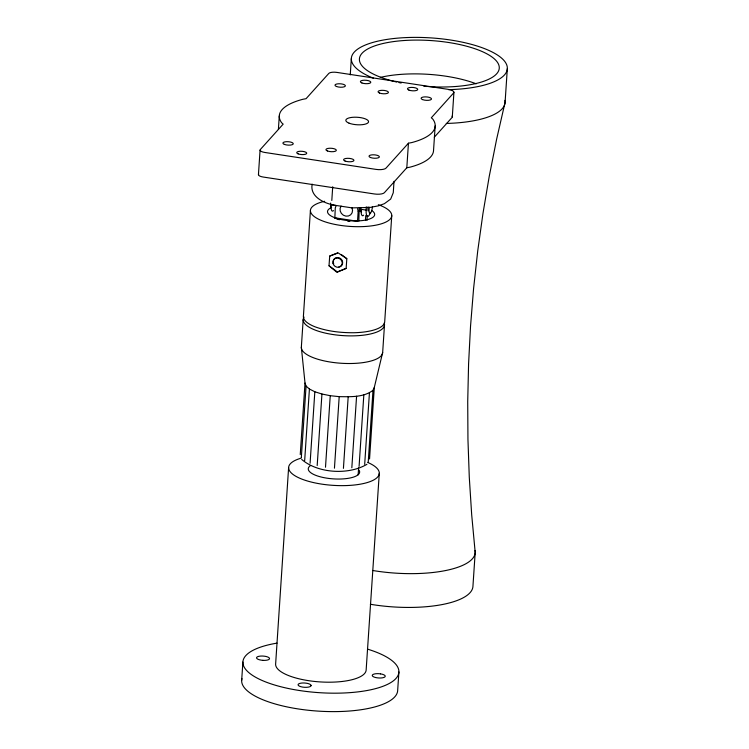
<?xml version="1.0" encoding="UTF-8"?>
<svg xmlns="http://www.w3.org/2000/svg" width="749" height="749" viewBox="0 0 749 749"><rect width="100%" height="100%" fill="white"/><g stroke="black" fill="none" stroke-linecap="round" stroke-linejoin="round"><path stroke-width="1.12" d="M258.442 174.657L260.072 150.081M241.665 680.495L242.891 662.06M278.394 129.408L279.283 116.001M288.618 467.554L275.623 664.138A45.361 14.914 3.8 0 0 320.3 681.927A45.361 14.914 3.8 0 0 366.158 669.896L379.284 473.312M300.255 454.577L305.012 383.039L301.341 347.302L303.176 319.654M310.423 210.469L303.382 316.546A40.746 13.398 3.8 0 0 314.917 326.77C327.407 331.367 340.804 332.837 354.052 332.734A40.746 13.398 3.8 0 0 384.705 321.714L391.755 215.637M312.164 184.142C309.702 196.285 323.212 202.848 332.959 204.898M301.323 457.611L306.069 386.072L305.012 383.039M304.674 460.579L309.421 389.04L306.069 386.072M310.086 463.294L314.833 391.755L309.421 389.04M331.807 200.46L332.715 186.754M337.602 252.89L329.71 256.046L329.008 265.811L336.928 272.318L346.132 268.423L346.834 258.648L341.338 254.548M317.183 465.56L321.939 394.021L314.833 391.755M334.831 218.259L335.28 207.904L336.207 205.507M350.242 74.909L351.328 58.591M325.497 467.236L330.243 395.697L321.939 394.021M334.447 468.191L339.203 396.652C350.532 396.745 363.49 397.532 373.002 390.323L374.303 387.448L382.664 352.47L384.499 324.823M357.582 208.765L358.172 211.396L357.516 221.264L334.625 217.772M358.846 221.142L359.202 208.053M343.426 468.368L348.182 396.839M370.221 213.09A12.106 2.865 -81.3 0 1 366.111 212.379L366.28 206.808M365.456 220.094L365.755 215.562M366.982 220.365L367.282 215.749M351.833 467.76L356.58 396.23M358.153 474.838L358.612 467.844M359.08 466.402L363.827 394.873M364.679 464.389L369.435 392.851M368.246 461.861L373.002 390.323M369.547 458.978L374.303 387.448M394.021 181.314L393.262 192.736L390.688 199.056L384.377 203.691L378.329 205.863L370.512 207.323M258.686 174.114A6.516 2.144 3.8 0 0 263.18 177.036L374.341 193.963A8.145 2.678 3.8 0 0 384.377 192.699L406.81 167.767L408.439 143.199L411.641 142.6A78.102 25.681 3.8 0 0 432.782 119.072L431.312 117.78L453.622 92.979A8.145 2.678 3.8 0 0 448.005 89.337L336.844 72.4A6.516 2.144 3.8 0 0 328.82 73.411L306.079 98.681L302.821 99.299A78.102 25.681 3.8 0 0 281.68 122.817L283.169 124.137L260.315 149.538A6.516 2.144 3.8 0 0 264.809 152.459L375.97 169.386A8.145 2.678 3.8 0 0 386.007 168.132L408.439 143.199M398.899 671.975L397.672 690.409A78.168 25.709 3.8 0 1 315.741 710.941A78.168 25.709 3.8 0 1 241.955 678.594M435.178 125.888L433.54 150.465A78.102 25.681 3.8 0 1 410.003 167.167L406.81 167.767M452.302 116.872L453.931 92.305M507.335 68.505L505.088 102.295L496.634 139.174L489.256 176.258L482.955 213.521L477.731 250.934L473.593 288.477L470.541 326.124L468.584 363.836L467.722 401.586L467.947 439.354L469.277 477.104L471.692 514.806L475.194 552.444L472.947 586.233A78.168 25.709 3.8 0 1 370.343 604.256M358.172 211.396L359.595 209.804M434.298 137.217L451.993 117.556A8.145 2.678 3.8 0 0 452.05 116.17M366.963 464.296C348.669 475.203 317.951 473.471 301.707 459.437M346.197 268.357L337.303 271.906L329.064 265.745M329.644 256.111L338.22 252.919L346.778 258.714M369.697 207.436L352.058 207.885L333.642 205.086M330.243 395.697L339.203 396.652M335.955 205.516L330.889 204.739L330.936 207.024A12.106 2.865 -81.3 0 0 333.492 210.591M366.064 210.095L360.999 209.327L361.046 211.611A12.106 2.865 -81.3 0 0 363.602 215.178M359.155 210.89L361.467 211.246M371.673 210.469A23.631 7.771 3.8 0 1 350.785 220.824A23.631 7.771 3.8 0 1 330.824 207.876M378.311 204.692A40.746 13.398 3.8 0 1 380.089 224.185A40.746 13.398 3.8 0 1 321.349 220.449A40.746 13.398 3.8 0 1 324.673 201.284M475.053 550.515A78.168 25.709 3.8 0 1 372.581 570.466M504.948 100.366A78.168 25.709 3.8 0 1 446.282 123.445M380.323 77.4A70.088 23.05 3.8 0 1 476.205 83.804M393.562 81.276A70.088 23.05 3.8 0 1 385.07 43.049A70.088 23.05 3.8 0 1 495.37 59.845A70.088 23.05 3.8 0 1 428.409 86.584M427.276 86.51A70.088 23.05 3.8 0 1 423.859 86.247M401.155 83.017A70.088 23.05 3.8 0 1 398.927 82.549M396.745 82.053A70.088 23.05 3.8 0 1 394.611 81.547M373.451 78.214A78.168 25.709 3.8 0 1 385.426 39.66A78.168 25.709 3.8 0 1 500.463 57.186A78.168 25.709 3.8 0 1 448.529 89.655M372.543 206.602A6.619 1.564 -81.3 0 1 370.053 213.456A6.619 1.564 -81.3 0 1 369.285 207.22M361.402 212.051A6.619 1.564 -81.3 0 1 360.859 207.651M331.61 207.595A6.619 1.564 -81.3 0 1 330.683 203.054M349.755 221.386A22.657 7.453 3.8 0 1 347.779 221.198M339.466 219.738A22.657 7.453 3.8 0 1 336.563 218.886M368.124 210.965A4.887 1.152 -81.3 0 1 368.077 206.893M384.228 323.053A40.746 13.398 3.8 0 1 341.965 335.543A40.746 13.398 3.8 0 1 304.066 317.089M382.664 352.47A40.746 13.398 3.8 0 1 341.469 363.274A40.746 13.398 3.8 0 1 301.341 347.302M367.581 462.386A45.427 14.943 3.8 0 1 365.184 483.133A45.427 14.943 3.8 0 1 301.866 479.107A45.427 14.943 3.8 0 1 301.135 458.163M359.164 470.269A25.756 8.473 3.8 0 1 330.927 478.677A25.756 8.473 3.8 0 1 310.61 465.494M367.562 649.14A78.168 25.709 3.8 0 1 377.871 687.985A78.168 25.709 3.8 0 1 261.644 680.261A78.168 25.709 3.8 0 1 277.008 643.129M351.918 207.745A6.516 5.964 42 0 1 345.888 216.133A6.516 5.964 42 0 1 341.076 206.087M333.249 261.485A4.887 4.475 42 0 1 337.846 257.544A4.887 4.475 42 0 1 342.63 262.103A4.887 4.475 42 0 1 338.866 266.831M333.726 263.882A4.887 4.475 42 0 1 333.333 262.702M311.078 685.569L310.835 686.112A6.516 2.144 3.8 0 1 302.811 687.123A6.516 2.144 3.8 0 1 298.308 684.202L298.982 683.725A6.516 2.144 3.8 0 1 306.341 683.191A6.516 2.144 3.8 0 1 311.078 685.569M262.946 660.346L261.27 660.169A6.516 2.144 3.8 0 1 256.776 657.248A6.516 2.144 3.8 0 1 264.8 656.246L266.363 656.555A6.516 2.144 3.8 0 1 269.294 659.157A6.516 2.144 3.8 0 1 262.946 660.346M380.52 673.866L378.844 673.688A6.516 2.144 3.8 0 0 372.496 674.877A6.516 2.144 3.8 0 0 375.427 677.48L376.99 677.798A6.516 2.144 3.8 0 0 385.014 676.787A6.516 2.144 3.8 0 0 380.52 673.866M408.907 90.086A5.168 1.704 3.8 0 0 417.558 89.871A5.168 1.704 3.8 0 0 411.332 87.39A5.168 1.704 3.8 0 0 408.907 90.086M298.121 153.863A5.037 1.657 3.8 0 0 306.566 153.657A5.037 1.657 3.8 0 0 300.489 151.242A5.037 1.657 3.8 0 0 298.121 153.863M284.358 144.388A5.215 1.713 3.8 0 0 293.093 144.173A5.215 1.713 3.8 0 0 286.801 141.673A5.215 1.713 3.8 0 0 284.358 144.388M361.907 82.961A5.243 1.723 3.8 0 0 370.643 82.69A5.243 1.723 3.8 0 0 364.201 80.209A5.243 1.723 3.8 0 0 361.907 82.961M327.407 150.952A5.215 1.713 3.8 0 0 336.151 150.736A5.215 1.713 3.8 0 0 329.86 148.227A5.215 1.713 3.8 0 0 327.407 150.952M422.567 99.598A5.215 1.713 3.8 0 0 431.312 99.383A5.215 1.713 3.8 0 0 425.02 96.874A5.215 1.713 3.8 0 0 422.567 99.598M345.046 161.026A5.206 1.713 3.8 0 0 353.762 160.81A5.206 1.713 3.8 0 0 347.489 158.311A5.206 1.713 3.8 0 0 345.046 161.026M379.518 93.035A5.215 1.713 3.8 0 0 388.254 92.82A5.215 1.713 3.8 0 0 381.962 90.32A5.215 1.713 3.8 0 0 379.518 93.035M370.465 157.505A5.215 1.713 3.8 0 0 379.2 157.29A5.215 1.713 3.8 0 0 372.908 154.79A5.215 1.713 3.8 0 0 370.465 157.505M336.46 86.481A5.215 1.713 3.8 0 0 345.195 86.266A5.215 1.713 3.8 0 0 338.913 83.757A5.215 1.713 3.8 0 0 336.46 86.481M349.034 123.154A11.413 3.754 3.8 0 0 368.152 122.686A11.413 3.754 3.8 0 0 354.389 117.209A11.413 3.754 3.8 0 0 349.034 123.154M332.949 263.152A4.887 4.475 42 0 0 340.673 266.419A4.887 4.475 42 0 0 339.072 258.386A4.887 4.475 42 0 0 332.949 263.152"/></g></svg>
